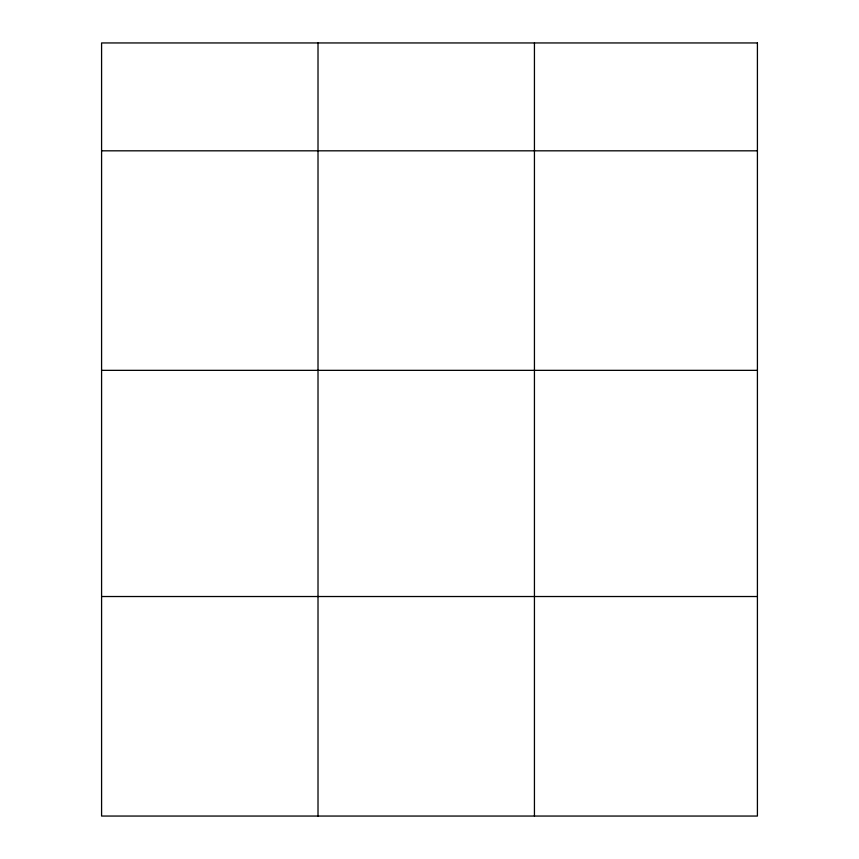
<?xml version="1.0" encoding="UTF-8"?>
<svg xmlns="http://www.w3.org/2000/svg" width="859" height="859" viewBox="0 0 859 859"><rect width="100%" height="100%" fill="white"/><g stroke="black" fill="none" stroke-linecap="round" stroke-linejoin="round"><path stroke-width="1.29" d="M101.587 150.819L757.413 150.819M101.587 370.347L757.413 370.347M101.587 596.522L757.413 596.522M534.438 42.95L534.438 816.05M318.013 42.95L318.013 816.05M757.413 42.95L101.587 42.95L101.587 816.05L757.413 816.05L757.413 42.95"/></g></svg>
